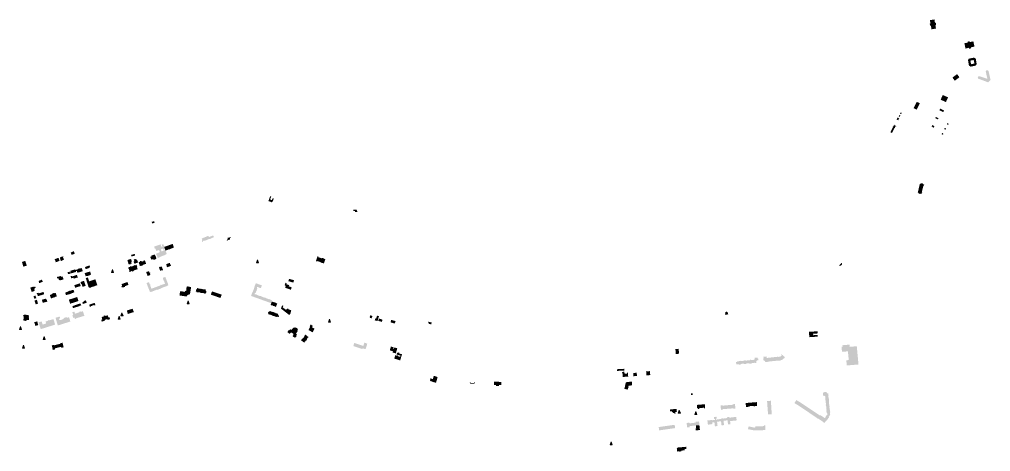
# Model space of a CAD drawing. Header units: millimetres. Extents: x 23337 to 31100, y 38726 to 43700.
# Drawn here: x 27256 to 31100, y 41714 to 43426 of the extents above; entities that cross this region are included whole.
import ezdxf

# ---------------------------------------------------------------- set-up
doc = ezdxf.new("R2010")
doc.units = ezdxf.units.MM
doc.layers.add('0.1 ОКН', color=1, linetype='Continuous', lineweight=9, transparency=0.4)

msp = doc.modelspace()

# ---------------------------------------------------------------- hatches: boundary and pattern name
at = {"layer": '0.1 ОКН', "transparency": 33554585}
h = msp.add_hatch(color=1, dxfattribs=at)
h.dxf.hatch_style = 1
h.paths.add_polyline_path([(30859.9, 43422.7), (30862.1, 43409.2), (30859.1, 43408.7), (30860.4, 43400.2), (30863.7, 43400.7), (30866, 43386.5), (30883.8, 43389.4), (30881.7, 43402.7), (30884.5, 43403.2), (30883, 43412.5), (30879.9, 43412), (30877.8, 43425.6)])
h = msp.add_hatch(color=1, dxfattribs=at)
h.dxf.hatch_style = 1
h.paths.add_polyline_path([(30996.2, 43330.9), (31000.7, 43310.3), (31014.1, 43313.2), (31014.9, 43309.5), (31023.2, 43311.3), (31022.3, 43315.1), (31036.2, 43318.1), (31031.8, 43338.7), (31017.9, 43335.7), (31017.1, 43339.4), (31008.8, 43337.6), (31009.6, 43333.9)])
h = msp.add_hatch(color=1, dxfattribs=at)
h.dxf.hatch_style = 1
h.paths.add_polyline_path([(31034.9, 43274.3), (31014.1, 43270.3), (31010.5, 43264.8), (31014.2, 43243.5), (31020.3, 43238.6), (31041.1, 43242.6), (31022.6, 43248.2), (31019.9, 43262.4), (31033.1, 43264.9), (31035.8, 43250.7), (31022.6, 43248.2), (31041.1, 43242.6), (31045, 43248.8), (31041.4, 43270.1)])
h = msp.add_hatch(color=1, dxfattribs=at)
h.dxf.hatch_style = 1
h.paths.add_polyline_path([(30948.9, 43195.2), (30958.3, 43182.8), (30976.7, 43196.6), (30967.3, 43209.1)])
h = msp.add_hatch(color=1, dxfattribs=at)
h.dxf.hatch_style = 1
h.paths.add_polyline_path([(31052.4, 43200.5), (31049.1, 43195.9), (31050.7, 43191.6), (31052, 43190.7), (31090.6, 43176.3), (31099.9, 43185.9), (31092.2, 43219.7), (31091, 43222.4), (31086.9, 43224.6), (31081.7, 43222.5), (31080.7, 43218.1), (31081.5, 43216), (31087.4, 43190.1), (31058.2, 43200.1), (31057.1, 43200.9)])
h = msp.add_hatch(color=1, dxfattribs=at)
h.dxf.hatch_style = 1
h.paths.add_polyline_path([(30795.1, 43074.1), (30807.3, 43068), (30819.9, 43093.4), (30807.7, 43099.4)])
h = msp.add_hatch(color=1, dxfattribs=at)
h.dxf.hatch_style = 1
h.paths.add_polyline_path([(30902.3, 43107.7), (30923.2, 43098.3), (30931.6, 43116.9), (30910.6, 43126.3)])
h = msp.add_hatch(color=1, dxfattribs=at)
h.dxf.hatch_style = 1
h.paths.add_polyline_path([(30741.7, 43052.6), (30745.7, 43050.3), (30748.5, 43055.6), (30744.6, 43057.8)])
h = msp.add_hatch(color=1, dxfattribs=at)
h.dxf.hatch_style = 1
h.paths.add_polyline_path([(30897.5, 43066), (30912.8, 43058.6), (30915.9, 43065), (30900.6, 43072.4)])
h = msp.add_hatch(color=1, dxfattribs=at)
h.dxf.hatch_style = 1
h.paths.add_polyline_path([(30727.6, 43029.7), (30734.2, 43026.1), (30738.4, 43033.6), (30732, 43037.2)])
h = msp.add_hatch(color=1, dxfattribs=at)
h.dxf.hatch_style = 1
h.paths.add_polyline_path([(30736, 43042), (30740.2, 43039.5), (30743.3, 43044.7), (30739, 43047.3)])
h = msp.add_hatch(color=1, dxfattribs=at)
h.dxf.hatch_style = 1
h.paths.add_polyline_path([(30881.1, 43034.6), (30891.6, 43029.8), (30893.8, 43034.3), (30883.5, 43039.4)])
h = msp.add_hatch(color=1, dxfattribs=at)
h.dxf.hatch_style = 1
h.paths.add_polyline_path([(30926.4, 43011.2), (30931.9, 43008.1), (30934.1, 43012.1), (30928.6, 43015.2)])
h = msp.add_hatch(color=1, dxfattribs=at)
h.dxf.hatch_style = 1
h.paths.add_polyline_path([(30703.3, 42979.3), (30709.6, 42975.8), (30710.2, 42976.9), (30720.1, 42995.9), (30722.1, 42994.9), (30722.6, 42995.9), (30720.7, 42997), (30723.8, 43003), (30725.9, 43001.9), (30726.5, 43003), (30724.4, 43004.1), (30725.5, 43006.1), (30724.4, 43006.6), (30723.3, 43004.7), (30719.2, 43006.8), (30720.2, 43008.8), (30719.2, 43009.4), (30718.1, 43007.4), (30716.1, 43008.5), (30715.5, 43007.4), (30717.5, 43006.3), (30714.3, 43000.3), (30712.3, 43001.3), (30711.8, 43000.3), (30713.8, 42999.2)])
h = msp.add_hatch(color=1, dxfattribs=at)
h.dxf.hatch_style = 1
h.paths.add_polyline_path([(30866.5, 43001.6), (30875, 42996.8), (30877.8, 43002.7), (30869.4, 43007.6)])
h = msp.add_hatch(color=1, dxfattribs=at)
h.dxf.hatch_style = 1
h.paths.add_polyline_path([(30905.9, 42971.8), (30911.1, 42968.8), (30913.5, 42972.9), (30908.4, 42976)])
h = msp.add_hatch(color=1, dxfattribs=at)
h.dxf.hatch_style = 1
h.paths.add_polyline_path([(30916.2, 42991.6), (30921.1, 42988.7), (30923.8, 42993.3), (30918.9, 42996.1)])
h = msp.add_hatch(color=1, dxfattribs=at)
h.dxf.hatch_style = 1
h.paths.add_polyline_path([(30811.6, 42739.5), (30815.9, 42738.4), (30815.3, 42736), (30822.6, 42734.2), (30823.2, 42736.9), (30828.5, 42735.6), (30829.6, 42740), (30827.3, 42740.5), (30834.3, 42767.7), (30836.6, 42767.2), (30837.6, 42771.6), (30832.1, 42773), (30832.6, 42775.5), (30825.4, 42777.2), (30824.8, 42774.8), (30820.4, 42775.9)])
h = msp.add_hatch(color=1, dxfattribs=at)
h.dxf.hatch_style = 1
h.paths.add_polyline_path([(28241.6, 42706.4), (28255.5, 42701.3), (28256.8, 42704.5), (28258.5, 42703.8), (28262.9, 42716.2), (28258.9, 42717.6), (28258.1, 42715.5), (28257.4, 42715.8), (28255.1, 42710.1), (28248.4, 42712.6), (28252.8, 42724.7), (28248.7, 42726.1)])
h = msp.add_hatch(color=1, dxfattribs=at)
h.dxf.hatch_style = 1
h.paths.add_polyline_path([(28577.4, 42667.4), (28585, 42666.6), (28584.7, 42663.6), (28593.3, 42662.6), (28593.6, 42666.3), (28591.4, 42666.6), (28591.8, 42671.5), (28580.6, 42672.7), (28578.1, 42672.9)])
h = msp.add_hatch(color=1, dxfattribs=at)
h.dxf.hatch_style = 1
h.paths.add_polyline_path([(27789.1, 42626.6), (27791, 42619.9), (27781.2, 42617.6), (27779.5, 42624.3)])
h = msp.add_hatch(color=1, dxfattribs=at)
h.dxf.hatch_style = 1
h.paths.add_polyline_path([(28006, 42563.7), (28003.9, 42568.8), (27977.6, 42558), (27980.5, 42551), (27978.2, 42550), (27980.5, 42544.1), (27983.3, 42545.2), (27982, 42548.2), (27987.3, 42550.4), (27988.1, 42548.5), (28008.1, 42556.7), (28008.5, 42555.6), (28024.6, 42562.8), (28025.7, 42565.6), (28024.5, 42568.5), (28021.6, 42570)])
h = msp.add_hatch(color=1, dxfattribs=at)
h.dxf.hatch_style = 1
edge = h.paths.add_edge_path()
edge.add_line((28082.9, 42561.4), (28082.1, 42562.3))
edge.add_line((28082.1, 42562.3), (28079.8, 42560.2))
edge.add_line((28079.8, 42560.2), (28080.6, 42559.4))
edge.add_arc((28084.6, 42557.2), 4.55, 151.741, 201.3138)
edge.add_line((28080.3, 42555.6), (28076.1, 42551.8))
edge.add_line((28076.1, 42551.8), (28078.5, 42549.2))
edge.add_line((28078.5, 42549.2), (28082.8, 42553))
edge.add_arc((28084.6, 42557.2), 4.55, 246.811, 294.548)
edge.add_line((28086.5, 42553.1), (28087.2, 42552.3))
edge.add_line((28087.2, 42552.3), (28089.4, 42554.4))
edge.add_line((28089.4, 42554.4), (28088.7, 42555.2))
edge.add_arc((28084.6, 42557.2), 4.55, 334.0388, 379.5765)
edge.add_line((28088.9, 42558.7), (28093, 42562.4))
edge.add_line((28093, 42562.4), (28090.8, 42564.9))
edge.add_line((28090.8, 42564.9), (28086.7, 42561.3))
edge.add_arc((28084.6, 42557.2), 4.55, 62.6625, 112.2643)
h = msp.add_hatch(color=1, dxfattribs=at)
h.dxf.hatch_style = 1
h.paths.add_polyline_path([(27796.7, 42497.5), (27804.2, 42480.6), (27811.1, 42483.6), (27810.9, 42484.1), (27827, 42491.2), (27827.3, 42490.6), (27834.3, 42493.7), (27834, 42494.3), (27839.3, 42496.7), (27833.3, 42513.1), (27818.7, 42506.9), (27815.7, 42515.1), (27822, 42517.5), (27824.5, 42518.4), (27826.2, 42513.6), (27832.4, 42515.8), (27828.4, 42527.5), (27825.5, 42535.7), (27819.4, 42533.7), (27822.1, 42525.2), (27819.5, 42524.3), (27818.3, 42527.7), (27817.1, 42527.2), (27814.4, 42534.8), (27789.1, 42525.8), (27792.2, 42517.1), (27794.6, 42517.9), (27797.8, 42508.9), (27808.8, 42512.6), (27812, 42504.1)])
h = msp.add_hatch(color=1, dxfattribs=at)
h.dxf.hatch_style = 1
h.paths.add_polyline_path([(27829.3, 42524.9), (27862.7, 42536.6), (27867.6, 42522.3), (27857.5, 42518.7), (27857.7, 42518.1), (27849.6, 42515.2), (27849.4, 42515.8), (27834.2, 42510.4)])
h = msp.add_hatch(color=1, dxfattribs=at)
h.dxf.hatch_style = 1
h.paths.add_polyline_path([(27400.2, 42464), (27415.2, 42469.7), (27410.6, 42481.8), (27395.7, 42476.2)])
h = msp.add_hatch(color=1, dxfattribs=at)
h.dxf.hatch_style = 1
h.paths.add_polyline_path([(27420.5, 42468.5), (27432.6, 42474.8), (27427.7, 42485.6), (27430.2, 42486.9), (27429.3, 42488.7), (27416.1, 42482.4), (27418.9, 42472.2)])
h = msp.add_hatch(color=1, dxfattribs=at)
h.dxf.hatch_style = 1
h.paths.add_polyline_path([(27463, 42493), (27475.3, 42498.3), (27471.2, 42507.7), (27459, 42502.4)])
h = msp.add_hatch(color=1, dxfattribs=at)
h.dxf.hatch_style = 1
h.paths.add_polyline_path([(27698, 42477.3), (27683.3, 42473.1), (27688.5, 42455.3), (27692.5, 42456.5), (27693.8, 42455), (27696.3, 42455.7), (27696.6, 42457.8), (27700.5, 42459), (27698.3, 42466.6), (27701.4, 42467.5), (27700.4, 42471.4), (27699.7, 42471.2)])
h = msp.add_hatch(color=1, dxfattribs=at)
h.dxf.hatch_style = 1
h.paths.add_polyline_path([(27699.9, 42486.8), (27698.1, 42493.1), (27712.3, 42497.2), (27714.1, 42490.9)])
h = msp.add_hatch(color=1, dxfattribs=at)
h.dxf.hatch_style = 1
h.paths.add_polyline_path([(27708.5, 42474.9), (27710.9, 42468.2), (27707.9, 42467.1), (27711.2, 42458), (27725.7, 42463.2), (27721.3, 42475.6), (27717.3, 42474), (27716, 42477.6)])
h = msp.add_hatch(color=1, dxfattribs=at)
h.dxf.hatch_style = 1
h.paths.add_polyline_path([(27778.5, 42474), (27773.8, 42485.4), (27779.2, 42487.6), (27778.5, 42490.6), (27791.8, 42495), (27798.8, 42479.3), (27796, 42478.1), (27796.5, 42476.9), (27789.5, 42473.7), (27788.7, 42475.4), (27786.2, 42474.3), (27783, 42475.7)])
h = msp.add_hatch(color=1, dxfattribs=at)
h.dxf.hatch_style = 1
h.paths.add_polyline_path([(28453.9, 42481.6), (28453.3, 42479.6), (28449.3, 42480.9), (28449.4, 42481.4), (28448.9, 42481.6), (28448.7, 42481.1), (28444.5, 42482.4), (28444.7, 42482.9), (28444.2, 42483.1), (28444, 42482.5), (28439.7, 42483.9), (28440.3, 42486), (28435.7, 42487.3), (28429.8, 42468.6), (28434.5, 42467.1), (28435, 42468.8), (28448.4, 42464.6), (28448, 42463.1), (28455.9, 42460.5), (28456.2, 42461.1), (28461.3, 42459.2), (28466.8, 42476.5), (28461.5, 42478.1), (28461.8, 42479.1)])
h = msp.add_hatch(color=1, dxfattribs=at)
h.dxf.hatch_style = 1
h.paths.add_polyline_path([(27272, 42446.5), (27285.6, 42450.9), (27279, 42469.5), (27265.9, 42465.1)])
h = msp.add_hatch(color=1, dxfattribs=at)
h.dxf.hatch_style = 1
h.paths.add_polyline_path([(27457.3, 42430), (27459, 42424.8), (27455.3, 42423.7), (27454.3, 42426.9), (27446.4, 42424.5), (27448.5, 42417.8), (27450.8, 42416.9), (27457, 42418.8), (27456.9, 42419.2), (27460.5, 42420.4), (27460.6, 42420.1), (27480.5, 42425.7), (27477, 42436.1)])
h = msp.add_hatch(color=1, dxfattribs=at)
h.dxf.hatch_style = 1
h.paths.add_polyline_path([(27483.3, 42429.8), (27485.9, 42422.3), (27506.8, 42428.7), (27502.9, 42441.3), (27494.6, 42438.8), (27494, 42440.6), (27489.9, 42439.4), (27490.5, 42437.5), (27477.8, 42433.5), (27479.6, 42428.7)])
h = msp.add_hatch(color=1, dxfattribs=at)
h.dxf.hatch_style = 1
h.paths.add_polyline_path([(27518.4, 42436.8), (27515.6, 42444.6), (27518.6, 42445.8), (27518.5, 42446.2), (27529.7, 42450), (27533.5, 42451.4), (27536, 42444.6), (27533.3, 42443.6), (27533.8, 42442.1)])
h = msp.add_hatch(color=1, dxfattribs=at)
h.dxf.hatch_style = 1
h.paths.add_polyline_path([(27624.7, 42436), (27620.7, 42424), (27628.7, 42424)])
h = msp.add_hatch(color=1, dxfattribs=at)
h.dxf.hatch_style = 1
h.paths.add_polyline_path([(27722.6, 42445.3), (27722.7, 42444.9), (27721.4, 42444.4), (27724.1, 42436.7), (27718.4, 42434.6), (27718.3, 42435), (27708.8, 42431.6), (27709.4, 42429.9), (27702.3, 42427.3), (27701.8, 42427.4), (27701.2, 42429.3), (27696.1, 42427.5), (27695.4, 42425.8), (27693.7, 42425.2), (27691.8, 42425.8), (27691.2, 42427.7), (27691.9, 42429.2), (27688.8, 42438), (27687.4, 42438.3), (27686.5, 42441.1), (27687.3, 42442.3), (27686.9, 42443.5), (27693.2, 42445.9), (27692.8, 42447), (27698.2, 42448.9), (27699.1, 42446.6), (27709.1, 42450.1), (27708.6, 42451.6), (27711.9, 42452.7), (27712.4, 42451.4), (27719.5, 42453.9)])
h = msp.add_hatch(color=1, dxfattribs=at)
h.dxf.hatch_style = 1
h.paths.add_polyline_path([(27750, 42470.9), (27745.7, 42469.2), (27746, 42468.1), (27741.3, 42466.4), (27740.5, 42468.7), (27737.5, 42467.7), (27736.8, 42469.6), (27732.8, 42468.3), (27733.5, 42466.2), (27728, 42464), (27727.8, 42463.4), (27730.4, 42456.5), (27730.8, 42456.6), (27732.4, 42452.5), (27732.2, 42451.6), (27732.1, 42450.8), (27732.2, 42450.4), (27732.3, 42450.1), (27732.8, 42449.6), (27733.4, 42449.3), (27734, 42449.1), (27734.5, 42449), (27735.3, 42449.2), (27735.9, 42449.6), (27736.3, 42450.1), (27736.4, 42450.4), (27738.8, 42451.2), (27739.3, 42449.8), (27745.7, 42452.1), (27745.1, 42453.6), (27750, 42455.4), (27757.6, 42458.2), (27755.4, 42463.5), (27756, 42463.8), (27754.6, 42467.1), (27754.2, 42466.9), (27752.2, 42471.7)])
h = msp.add_hatch(color=1, dxfattribs=at)
h.dxf.hatch_style = 1
h.paths.add_polyline_path([(27808.1, 42443.7), (27813.4, 42430), (27819.6, 42432.4), (27820.1, 42431.1), (27824.9, 42433), (27818.8, 42447.9), (27812.5, 42445.4), (27811.7, 42446.3), (27809.7, 42445.5), (27809.7, 42444.3)])
h = msp.add_hatch(color=1, dxfattribs=at)
h.dxf.hatch_style = 1
h.paths.add_polyline_path([(27844.6, 42445.6), (27841.2, 42444.2), (27840.8, 42445.1), (27840.5, 42445.2), (27840.3, 42445.4), (27840, 42445.6), (27839.8, 42445.8), (27839.5, 42446.1), (27839.4, 42446.4), (27839.2, 42446.7), (27839.1, 42447), (27839.1, 42447.3), (27839.1, 42447.6), (27839.1, 42448), (27839.2, 42448.3), (27839.3, 42448.6), (27836.6, 42456.1), (27840.2, 42457.5), (27841.9, 42458.1), (27841.7, 42458.7), (27845.3, 42460.2), (27845.6, 42459.5), (27851.2, 42461.6), (27854.4, 42453.4), (27854.6, 42453.3), (27854.7, 42453.3), (27854.9, 42453.2), (27855, 42453), (27855.2, 42452.9), (27855.3, 42452.8), (27855.4, 42452.6), (27855.4, 42452.4), (27855.5, 42452.2), (27855.5, 42452), (27855.5, 42451.9), (27855.5, 42451.7), (27855.4, 42451.5), (27855.3, 42451.3), (27855.3, 42451.2), (27855.1, 42451), (27855.5, 42449.8)])
h = msp.add_hatch(color=1, dxfattribs=at)
h.dxf.hatch_style = 1
h.paths.add_polyline_path([(28198.2, 42473.5), (28194.2, 42461.5), (28202.2, 42461.5)])
h = msp.add_hatch(color=1, dxfattribs=at)
h.dxf.hatch_style = 1
h.paths.add_polyline_path([(30507.2, 42450.6), (30512.1, 42455.8), (30511.1, 42462.4), (30500.4, 42451.1)])
h = msp.add_hatch(color=1, dxfattribs=at)
h.dxf.hatch_style = 1
h.paths.add_polyline_path([(27413.1, 42392.8), (27417.7, 42394.4), (27418.5, 42392.2), (27431, 42396.7), (27426.5, 42408.1), (27421.5, 42406.2), (27420.2, 42409.6), (27415.8, 42408), (27415.5, 42408.7), (27408.3, 42406), (27407.9, 42407.1), (27404.6, 42405.9), (27404.9, 42405.2), (27403.8, 42404.9), (27405.7, 42399.5), (27410.2, 42401.1)])
h = msp.add_hatch(color=1, dxfattribs=at)
h.dxf.hatch_style = 1
h.paths.add_polyline_path([(27458.6, 42408.8), (27461.2, 42400.1), (27470.4, 42402.8), (27471.4, 42399.1), (27487.6, 42404.2), (27486.6, 42407.2), (27485.9, 42407), (27484, 42414), (27464.4, 42408), (27463.7, 42410.3)])
h = msp.add_hatch(color=1, dxfattribs=at)
h.dxf.hatch_style = 1
h.paths.add_polyline_path([(27535.1, 42413.6), (27539.8, 42415.2), (27535.8, 42427.6), (27534.5, 42427.2), (27514.4, 42421), (27518.4, 42408.5), (27523, 42409.9), (27523.3, 42408.9), (27535.4, 42412.7)])
h = msp.add_hatch(color=1, dxfattribs=at)
h.dxf.hatch_style = 1
h.paths.add_polyline_path([(27532, 42388.6), (27556.6, 42396.7), (27564.4, 42373.3), (27554.8, 42370.1), (27554.9, 42369.7), (27548.9, 42367.7), (27548.8, 42368.1), (27540.1, 42365.2), (27540.3, 42364.5), (27536.2, 42363.1), (27535.9, 42363.8), (27532.3, 42362.6), (27531.7, 42364.4), (27530.3, 42364), (27518.7, 42401.4), (27526.9, 42404)])
h = msp.add_hatch(color=1, dxfattribs=at)
h.dxf.hatch_style = 1
edge = h.paths.add_edge_path()
edge.add_line((27772.3, 42419.6), (27774.5, 42413.7))
edge.add_line((27774.5, 42413.7), (27763.5, 42409.6))
edge.add_line((27763.5, 42409.6), (27757.9, 42424.9))
edge.add_line((27757.9, 42424.9), (27759.8, 42425.6))
edge.add_arc((27761.7, 42425.4), 1.89, 45.6167, 174.7509, ccw=False)
edge.add_line((27763.1, 42426.8), (27768.9, 42428.9))
edge.add_line((27768.9, 42428.9), (27771.1, 42422.9))
edge.add_line((27771.1, 42422.9), (27773.1, 42423.7))
edge.add_line((27773.1, 42423.7), (27774.3, 42420.3))
edge.add_line((27774.3, 42420.3), (27772.3, 42419.6))
h = msp.add_hatch(color=1, dxfattribs=at)
h.dxf.hatch_style = 1
h.paths.add_polyline_path([(27813.7, 42372.2), (27813.2, 42373.9), (27817.1, 42375.2), (27817.6, 42373.8), (27832.5, 42379.2), (27827.2, 42392.9), (27825.5, 42392.3), (27824.3, 42395.5), (27825.8, 42396), (27823.3, 42402.2), (27833.4, 42406.2), (27842.5, 42382.9), (27844.7, 42377.4), (27844, 42377.2), (27845.6, 42373), (27841.3, 42371.5), (27841.7, 42370.5), (27818, 42362), (27818.4, 42360.8), (27800.6, 42354.5), (27800.2, 42355.5), (27776.7, 42346.4), (27776.3, 42347.4), (27773, 42346.1), (27758.9, 42381.8), (27768.8, 42385.2), (27772.1, 42376.4), (27773.3, 42376.8), (27774.6, 42373.5), (27773.3, 42373), (27778.7, 42359.3)])
h = msp.add_hatch(color=1, dxfattribs=at)
h.dxf.hatch_style = 1
h.paths.add_polyline_path([(28323.4, 42398.5), (28343.1, 42392.8), (28340.2, 42383.4), (28320.5, 42389.3)])
h = msp.add_hatch(color=1, dxfattribs=at)
h.dxf.hatch_style = 1
h.paths.add_polyline_path([(27299.1, 42363.8), (27304.7, 42346.7), (27316.7, 42350.6), (27314.8, 42356.7), (27317, 42357.4), (27315.7, 42361.4), (27320.2, 42362.8), (27318.5, 42367.8), (27313.3, 42366.2), (27312.6, 42368.1)])
h = msp.add_hatch(color=1, dxfattribs=at)
h.dxf.hatch_style = 1
h.paths.add_polyline_path([(27332.3, 42386.9), (27334.4, 42381.4), (27345.1, 42385.5), (27348.5, 42386.7), (27345.2, 42395.3), (27334.5, 42391.2), (27334.7, 42390.8), (27332.3, 42389.9), (27333.3, 42387.3)])
h = msp.add_hatch(color=1, dxfattribs=at)
h.dxf.hatch_style = 1
h.paths.add_polyline_path([(27473.4, 42373.6), (27476.8, 42363.1), (27498.8, 42370), (27495.5, 42380.5)])
h = msp.add_hatch(color=1, dxfattribs=at)
h.dxf.hatch_style = 1
h.paths.add_polyline_path([(27497.7, 42385.7), (27511.8, 42390.3), (27518.3, 42370.5), (27506.1, 42366.6), (27502.1, 42378.7), (27500.2, 42378.1)])
h = msp.add_hatch(color=1, dxfattribs=at)
h.dxf.hatch_style = 1
edge = h.paths.add_edge_path()
edge.add_line((27660.2, 42377.6), (27662.9, 42370))
edge.add_arc((27662.9, 42367), 3, 90.3908, 324.3183)
edge.add_line((27665.3, 42365.3), (27665.8, 42363.9))
edge.add_line((27665.8, 42363.9), (27670.2, 42365.4))
edge.add_line((27670.2, 42365.4), (27674, 42366.8))
edge.add_line((27674, 42366.8), (27673.2, 42369.2))
edge.add_line((27673.2, 42369.2), (27687.7, 42374.3))
edge.add_line((27687.7, 42374.3), (27683.6, 42385.9))
edge.add_line((27683.6, 42385.9), (27660.2, 42377.6))
h = msp.add_hatch(color=1, dxfattribs=at)
h.dxf.hatch_style = 1
h.paths.add_polyline_path([(27916, 42350.5), (27917.3, 42358.9), (27916.5, 42359), (27917.3, 42364.1), (27918.2, 42363.9), (27918.9, 42368.5), (27924.6, 42367.6), (27924.7, 42368.2), (27929.7, 42367.4), (27929.6, 42366.8), (27935.7, 42365.8), (27931.1, 42336.9), (27925.7, 42337.7), (27925.3, 42335.6), (27921.5, 42333.3), (27919.2, 42333.6), (27918.4, 42328.2), (27889.5, 42332.8), (27892.2, 42349.4), (27896.8, 42348.7), (27896.9, 42349.3), (27901.8, 42348.5), (27901.7, 42347.8), (27910, 42346.5), (27910.5, 42349.1), (27913, 42351)])
h = msp.add_hatch(color=1, dxfattribs=at)
h.dxf.hatch_style = 1
h.paths.add_polyline_path([(27959.4, 42361.8), (27964.2, 42361), (27964.1, 42360.5), (27974.7, 42358.7), (27974.8, 42359.1), (27979, 42358.4), (27978.9, 42357.9), (27989.6, 42356.1), (27989.7, 42356.6), (27994.5, 42355.7), (27993.5, 42350.3), (27996.3, 42349.8), (27994.8, 42340.8), (27992.1, 42341.3), (27991.8, 42339.8), (27986.8, 42340.6), (27986.9, 42341.4), (27978.3, 42342.9), (27978.1, 42342.1), (27970.1, 42343.5), (27970.3, 42344.3), (27961.7, 42345.7), (27961.5, 42344.9), (27956.8, 42345.7), (27957.1, 42347.4), (27954.2, 42347.9), (27955.7, 42356.9), (27958.5, 42356.4)])
h = msp.add_hatch(color=1, dxfattribs=at)
h.dxf.hatch_style = 1
h.paths.add_polyline_path([(28206.5, 42375.8), (28215.9, 42372.5), (28211.8, 42361.5), (28206.9, 42363.3), (28206.6, 42362.2), (28202.7, 42363.7), (28203, 42364.7), (28202.8, 42364.8), (28197.3, 42366.8), (28195.5, 42362), (28197.6, 42361.3), (28194.9, 42353.5), (28195.7, 42353.2), (28194.5, 42349.7), (28193.5, 42350), (28190.8, 42342.3), (28188.5, 42343.1), (28186.6, 42338.1), (28191.7, 42336.2), (28192.2, 42337.6), (28196.1, 42336.2), (28195.6, 42334.8), (28209.4, 42329.9), (28209.9, 42331.2), (28213.7, 42329.9), (28213.2, 42328.5), (28217.3, 42327), (28227, 42323.6), (28227.4, 42324.8), (28231.3, 42323.5), (28230.8, 42322.3), (28244.8, 42317.3), (28245.2, 42318.6), (28248.9, 42317.3), (28248.5, 42316), (28255.8, 42313.4), (28252.1, 42302.2), (28213.4, 42316.1), (28172.9, 42330.7), (28178.9, 42347.3), (28179.8, 42347.1), (28185.9, 42363.9), (28185.3, 42364.1), (28191.6, 42381.1)])
h = msp.add_hatch(color=1, dxfattribs=at)
h.dxf.hatch_style = 1
h.paths.add_polyline_path([(28322.1, 42368.8), (28333.9, 42364.5), (28330.5, 42355.1), (28307.6, 42363.5), (28310.3, 42370.8), (28305.5, 42372.5), (28309.1, 42382.7), (28314.1, 42381.1), (28312.7, 42377.3), (28323.8, 42373.4)])
h = msp.add_hatch(color=1, dxfattribs=at)
h.dxf.hatch_style = 1
h.paths.add_polyline_path([(27315.9, 42312.8), (27320.4, 42297.3), (27329.8, 42300.1), (27325.4, 42315.5)])
h.paths.add_polyline_path([(27315.1, 42319.1), (27311.7, 42329.7), (27319.8, 42332.3), (27323.1, 42321.6)])
h = msp.add_hatch(color=1, dxfattribs=at)
h.dxf.hatch_style = 1
h.paths.add_polyline_path([(27335.9, 42341.9), (27332.2, 42340.8), (27331.5, 42343.4), (27324, 42341.1), (27324.9, 42337.8), (27326.3, 42338.3), (27329.3, 42329.8), (27338.7, 42332.6)])
h = msp.add_hatch(color=1, dxfattribs=at)
h.dxf.hatch_style = 1
h.paths.add_polyline_path([(27335.9, 42341.9), (27338.7, 42332.6), (27354, 42337.2), (27351.4, 42346.5)])
h = msp.add_hatch(color=1, dxfattribs=at)
h.dxf.hatch_style = 1
h.paths.add_polyline_path([(27404.4, 42329.3), (27396.2, 42326.2), (27396.4, 42325.7), (27392.9, 42324.4), (27392.7, 42324.9), (27381.1, 42320.5), (27376.4, 42334.3), (27383.6, 42336.8), (27383, 42338.4), (27387.3, 42339.8), (27386.9, 42340.8), (27391.6, 42342.4), (27392, 42341.3), (27395.3, 42342.4), (27395.8, 42341.1), (27399, 42342.4), (27399.7, 42340.4), (27400.3, 42340.6)])
h = msp.add_hatch(color=1, dxfattribs=at)
h.dxf.hatch_style = 1
h.paths.add_polyline_path([(27440.4, 42334.2), (27437.3, 42343), (27437.7, 42343.7), (27441.5, 42345), (27441.3, 42345.4), (27449.4, 42348.2), (27449.2, 42348.8), (27449.6, 42349.7), (27456.8, 42352.2), (27457.6, 42351.8), (27457.8, 42351.2), (27465.9, 42354), (27466.1, 42353.7), (27469.8, 42355), (27470.6, 42354.6), (27473.6, 42345.7), (27473.3, 42345), (27469.2, 42343.6), (27469.4, 42343.2), (27462, 42340.7), (27462.2, 42340.1), (27452.8, 42336.8), (27452.6, 42337.4), (27445.2, 42334.8), (27445.1, 42335.2), (27441.1, 42333.8)])
h = msp.add_hatch(color=1, dxfattribs=at)
h.dxf.hatch_style = 1
h.paths.add_polyline_path([(27451.7, 42315.9), (27456.8, 42299.7), (27461, 42301), (27460.9, 42301.3), (27467.9, 42303.5), (27468, 42303.4), (27480.6, 42307.3), (27480.5, 42307.5), (27489.9, 42310.5), (27484.7, 42326.3)])
h = msp.add_hatch(color=1, dxfattribs=at)
h.dxf.hatch_style = 1
h.paths.add_polyline_path([(28013.6, 42336), (28051.7, 42322.6), (28056.7, 42335.7), (28018.6, 42348.7)])
h = msp.add_hatch(color=1, dxfattribs=at)
h.dxf.hatch_style = 1
h.paths.add_polyline_path([(27366.5, 42308.1), (27364.4, 42317.1), (27361.3, 42316.3), (27360.3, 42320), (27345.1, 42315.7), (27348.3, 42303.3), (27362.2, 42307)])
h = msp.add_hatch(color=1, dxfattribs=at)
h.dxf.hatch_style = 1
h.paths.add_polyline_path([(27465.8, 42290.4), (27468.2, 42282.5), (27492.7, 42289.9), (27492.4, 42290.9), (27500.8, 42293.5), (27499.8, 42296.7), (27499.4, 42296.6), (27498, 42300.7), (27494.5, 42299.7), (27494.3, 42300.2)])
h = msp.add_hatch(color=1, dxfattribs=at)
h.dxf.hatch_style = 1
h.paths.add_polyline_path([(27504.9, 42304.9), (27510.9, 42307), (27509.8, 42310.1), (27519.5, 42313.3), (27522.3, 42303.6), (27506.8, 42298.9)])
h = msp.add_hatch(color=1, dxfattribs=at)
h.dxf.hatch_style = 1
h.paths.add_polyline_path([(27532.1, 42295.9), (27554.1, 42303.3), (27557.1, 42294.5), (27551.9, 42292.9), (27551.4, 42294.5), (27539.3, 42290.3), (27539.7, 42289.1), (27535, 42287.5)])
h = msp.add_hatch(color=1, dxfattribs=at)
h.dxf.hatch_style = 1
h.paths.add_polyline_path([(27924.1, 42310.8), (27920.1, 42298.8), (27928.1, 42298.8)])
h = msp.add_hatch(color=1, dxfattribs=at)
h.dxf.hatch_style = 1
h.paths.add_polyline_path([(28250, 42294.9), (28255.4, 42293.1), (28255.7, 42293.6), (28259.1, 42292.4), (28258.9, 42291.9), (28263.5, 42290.1), (28263.7, 42290.7), (28266.6, 42289.7), (28266.4, 42289.1), (28271.5, 42287.3), (28276.6, 42300.9), (28268.9, 42303.7), (28269.3, 42304.7), (28264.8, 42306.2), (28264.3, 42305.3), (28255.1, 42308.6)])
h = msp.add_hatch(color=1, dxfattribs=at)
h.dxf.hatch_style = 1
h.paths.add_polyline_path([(28291.2, 42280.6), (28323.1, 42255.9), (28327, 42256.8), (28329.4, 42262.9), (28328.9, 42263.1), (28331, 42268.5), (28330.5, 42268.8), (28332.4, 42273.6), (28324.7, 42276.7), (28324.2, 42275.7), (28320.8, 42278.5), (28321.4, 42279.4), (28317.9, 42281.5), (28314.5, 42277.1), (28312.4, 42278.6), (28310.4, 42276.2), (28298.3, 42285.5), (28300.8, 42291.5), (28295.6, 42293.4)])
h = msp.add_hatch(color=1, dxfattribs=at)
h.dxf.hatch_style = 1
edge = h.paths.add_edge_path()
edge.add_arc((27276, 42237.7), 3.95, 139.429, 169.0829)
edge.add_arc((27270.6, 42231.2), 7.36, 77.667, 82.6902)
edge.add_arc((27276.3, 42237), 5.03, 162.5062, 288.4496)
edge.add_line((27277.9, 42232.3), (27278.5, 42230.9))
edge.add_line((27278.5, 42230.9), (27279.8, 42231.4))
edge.add_line((27279.8, 42231.4), (27280.9, 42232.6))
edge.add_line((27280.9, 42232.6), (27284.6, 42232.8))
edge.add_line((27284.6, 42232.8), (27284.5, 42234.8))
edge.add_line((27284.5, 42234.8), (27289.7, 42235.2))
edge.add_line((27289.7, 42235.2), (27289.8, 42234.7))
edge.add_line((27289.8, 42234.7), (27291, 42234.8))
edge.add_line((27291, 42234.8), (27291, 42235))
edge.add_line((27291, 42235), (27294.1, 42235.2))
edge.add_line((27294.1, 42235.2), (27293.5, 42244.8))
edge.add_line((27293.5, 42244.8), (27292.4, 42245.6))
edge.add_line((27292.4, 42245.6), (27293.6, 42246.7))
edge.add_line((27293.6, 42246.7), (27293.4, 42249.5))
edge.add_line((27293.4, 42249.5), (27292.1, 42250.8))
edge.add_line((27292.1, 42250.8), (27293.1, 42251.7))
edge.add_line((27293.1, 42251.7), (27293, 42253.8))
edge.add_line((27293, 42253.8), (27291.6, 42255.1))
edge.add_line((27291.6, 42255.1), (27288.7, 42254.9))
edge.add_line((27288.7, 42254.9), (27288.7, 42255.1))
edge.add_line((27288.7, 42255.1), (27282.9, 42254.7))
edge.add_line((27282.9, 42254.7), (27282.8, 42256.6))
edge.add_line((27282.8, 42256.6), (27271.8, 42255.7))
edge.add_line((27271.8, 42255.7), (27271.8, 42255.4))
edge.add_line((27271.8, 42255.4), (27270, 42255.2))
edge.add_line((27270, 42255.2), (27269.8, 42255.1))
edge.add_line((27269.8, 42255.1), (27271.8, 42251.8))
edge.add_line((27271.8, 42251.8), (27272.1, 42251.8))
edge.add_line((27272.1, 42251.8), (27273, 42240.3))
h = msp.add_hatch(color=1, dxfattribs=at)
h.dxf.hatch_style = 1
h.paths.add_polyline_path([(27443.3, 42246.9), (27430.8, 42242.8), (27431.8, 42239.6), (27424.9, 42237.5), (27425.1, 42236.8), (27417.2, 42234.8), (27414.2, 42236.1), (27412.9, 42239.7), (27415.5, 42240.6), (27414.7, 42243), (27417, 42243.7), (27415.3, 42249.4), (27399.1, 42244.1), (27408, 42213.7), (27457.7, 42229.4), (27452.5, 42246.5), (27444.2, 42243.9)])
h = msp.add_hatch(color=1, dxfattribs=at)
h.dxf.hatch_style = 1
h.paths.add_polyline_path([(27507.4, 42270.3), (27512.5, 42253.2), (27513.6, 42253.5), (27514.1, 42252.1), (27481.3, 42242.5), (27481.9, 42241.1), (27481.4, 42240.7), (27476.6, 42239.2), (27476.6, 42239.3), (27476, 42239.6), (27475.8, 42239.6), (27474.1, 42244.9), (27469.2, 42243.4), (27465.8, 42254.3), (27469.1, 42255.3), (27467, 42262), (27466.6, 42261.9), (27465.3, 42265.9), (27473.5, 42268.5), (27476, 42260.3), (27493.3, 42265.8), (27492.8, 42267.5), (27499, 42269.5), (27499.5, 42267.8)])
h = msp.add_hatch(color=1, dxfattribs=at)
h.dxf.hatch_style = 1
h.paths.add_polyline_path([(27581.4, 42247), (27590.5, 42249.8), (27589.8, 42252.1), (27595, 42253.6), (27595.7, 42251.3), (27605.7, 42254.3), (27608.5, 42245.3), (27612.6, 42246.6), (27614.9, 42238.8), (27604.4, 42235.6), (27603.4, 42238.8), (27593.4, 42235.8), (27594.4, 42232.5), (27582.2, 42228.8), (27579.9, 42236.4), (27584.2, 42237.7)])
h = msp.add_hatch(color=1, dxfattribs=at)
h.dxf.hatch_style = 1
h.paths.add_polyline_path([(27650.9, 42250.2), (27646.9, 42238.2), (27654.9, 42238.2)])
h = msp.add_hatch(color=1, dxfattribs=at)
h.dxf.hatch_style = 1
h.paths.add_polyline_path([(27662.1, 42264.1), (27658.1, 42252.1), (27666.1, 42252.1)])
h = msp.add_hatch(color=1, dxfattribs=at)
h.dxf.hatch_style = 1
h.paths.add_polyline_path([(27704.3, 42280.1), (27708.9, 42266.8), (27685.2, 42259.4), (27681.3, 42272.9)])
h = msp.add_hatch(color=1, dxfattribs=at)
h.dxf.hatch_style = 1
h.paths.add_polyline_path([(28246, 42271.5), (28251, 42269.9), (28250.8, 42269.4), (28254.6, 42268.1), (28254.8, 42268.8), (28260.5, 42266.8), (28260.6, 42267.2), (28264.9, 42265.7), (28264.8, 42265.3), (28270.5, 42263.4), (28270.2, 42262.6), (28274, 42261.2), (28274.1, 42261.7), (28280.7, 42259.3), (28279, 42254.8), (28284.3, 42253), (28282, 42246.9), (28275.2, 42249), (28274.5, 42246.7), (28269.6, 42248), (28270, 42249), (28262, 42251.8), (28261.7, 42251), (28253.8, 42253.8), (28254.1, 42254.6), (28246.2, 42257.5), (28245.9, 42256.9), (28241.2, 42258.5), (28242, 42260.7), (28239.5, 42261.6), (28241.6, 42268.2), (28244.5, 42267.2)])
h = msp.add_hatch(color=1, dxfattribs=at)
h.dxf.hatch_style = 1
h.paths.add_polyline_path([(28644.4, 42246), (28642.5, 42246.7), (28645.1, 42254.1), (28653.4, 42251.1), (28650.1, 42241.9), (28643.7, 42244.2)])
h = msp.add_hatch(color=1, dxfattribs=at)
h.dxf.hatch_style = 1
h.paths.add_polyline_path([(28673.4, 42231.1), (28662.5, 42234.2), (28664.8, 42242.3), (28668.2, 42241.4), (28671.5, 42252.8), (28679.1, 42250.6), (28675.8, 42239.2)])
h = msp.add_hatch(color=1, dxfattribs=at)
h.dxf.hatch_style = 1
h.paths.add_polyline_path([(30056.3, 42269.1), (30053.1, 42268.6), (30053.3, 42267.1), (30050.1, 42266.5), (30050.5, 42264.6), (30049.5, 42264.4), (30050.1, 42261.2), (30049.1, 42261), (30050.3, 42255.4), (30061.7, 42258), (30059.8, 42266.5), (30057, 42265.9)])
h = msp.add_hatch(color=1, dxfattribs=at)
h.dxf.hatch_style = 1
h.paths.add_polyline_path([(27260.1, 42210), (27256.1, 42198), (27264.1, 42198)])
h = msp.add_hatch(color=1, dxfattribs=at)
h.dxf.hatch_style = 1
h.paths.add_polyline_path([(27326.5, 42230), (27330.6, 42215.2), (27319.1, 42212), (27315, 42226.8)])
h = msp.add_hatch(color=1, dxfattribs=at)
h.dxf.hatch_style = 1
h.paths.add_polyline_path([(27352.3, 42202.9), (27397.6, 42217.2), (27390.6, 42238.9), (27375.1, 42234), (27374.5, 42234.5), (27373.6, 42234.9), (27372.4, 42234.9), (27371.3, 42234.7), (27370.2, 42234.2), (27369.4, 42233.3), (27368.8, 42232.2), (27359.7, 42229.3), (27361.9, 42221.7), (27348, 42217.1), (27344.2, 42229.7), (27341.2, 42228.8), (27332.1, 42225.8), (27340.5, 42199.2), (27342.9, 42199.9)])
h = msp.add_hatch(color=1, dxfattribs=at)
h.dxf.hatch_style = 1
h.paths.add_polyline_path([(28349.8, 42206.5), (28358.1, 42200.3), (28356.9, 42198.7), (28359, 42196.9), (28356.4, 42193.8), (28358.3, 42192.2), (28350.7, 42181.6), (28354.9, 42177.9), (28351.5, 42173.2), (28353.5, 42171.8), (28348.7, 42165.7), (28346.8, 42167.2), (28345.3, 42165.2), (28337.1, 42171.5), (28340.7, 42176.2), (28340.6, 42180.5), (28334.2, 42185.3), (28329.5, 42184.8), (28325.7, 42180.3), (28317.5, 42186.4), (28318.6, 42187.8), (28317.1, 42189), (28321.9, 42195.3), (28323.6, 42194), (28327.9, 42198.9), (28331.7, 42195.5), (28340.3, 42205.4), (28342.4, 42203.5), (28345.1, 42206.6), (28348, 42204.2)])
h = msp.add_hatch(color=1, dxfattribs=at)
h.dxf.hatch_style = 1
h.paths.add_polyline_path([(28408.8, 42217.6), (28417.3, 42212.6), (28414.1, 42206.8), (28424.1, 42201), (28416.7, 42186.5), (28400.2, 42195.7), (28407.3, 42209.4), (28405.1, 42210.6)])
h = msp.add_hatch(color=1, dxfattribs=at)
h.dxf.hatch_style = 1
h.paths.add_polyline_path([(28483.6, 42238.4), (28479.6, 42226.4), (28487.6, 42226.4)])
h = msp.add_hatch(color=1, dxfattribs=at)
h.dxf.hatch_style = 1
h.paths.add_polyline_path([(28690.8, 42227.9), (28676.6, 42232.2), (28679.1, 42241.2), (28693.1, 42236.8)])
h = msp.add_hatch(color=1, dxfattribs=at)
h.dxf.hatch_style = 1
h.paths.add_polyline_path([(28741.9, 42221.3), (28725, 42226.2), (28727.6, 42235.9), (28744.7, 42231)])
h = msp.add_hatch(color=1, dxfattribs=at)
h.dxf.hatch_style = 1
h.paths.add_polyline_path([(28875.3, 42228.7), (28888, 42225.5), (28886.1, 42218), (28877.5, 42220.2), (28878, 42222.1), (28873.9, 42223.2)])
h = msp.add_hatch(color=1, dxfattribs=at)
h.dxf.hatch_style = 1
h.paths.add_polyline_path([(27353.5, 42170.3), (27349.5, 42158.3), (27357.5, 42158.3)])
h = msp.add_hatch(color=1, dxfattribs=at)
h.dxf.hatch_style = 1
h.paths.add_polyline_path([(28388.8, 42153.8), (28390.1, 42152.8), (28388.3, 42150.3), (28386.8, 42151.5), (28384.9, 42148.8), (28385.4, 42148.4), (28383.4, 42145.8), (28370.5, 42155.2), (28376.4, 42162.8), (28377.7, 42161.8), (28383.4, 42169), (28384.3, 42170.3), (28382.9, 42171.3), (28384.3, 42173.3), (28387.8, 42177.8), (28400.3, 42167.9), (28398.5, 42165.2), (28397.9, 42165.7), (28393.1, 42159.2), (28394.4, 42158.4), (28394.8, 42156.3), (28393.5, 42154.7), (28391.9, 42154.6), (28390.4, 42155.7)])
h = msp.add_hatch(color=1, dxfattribs=at)
h.dxf.hatch_style = 1
edge = h.paths.add_edge_path()
edge.add_line((30415.6, 42190.9), (30381, 42188.5))
edge.add_line((30381, 42188.5), (30382.6, 42167.4))
edge.add_line((30382.6, 42167.4), (30415.6, 42169.6))
edge.add_line((30415.6, 42169.6), (30415.1, 42176.5))
edge.add_line((30415.1, 42176.5), (30397.3, 42175.2))
edge.add_line((30397.3, 42175.2), (30397.2, 42177))
edge.add_arc((30395.2, 42178.9), 2.75, 317.0023, 410.5643)
edge.add_line((30396.9, 42181), (30416.2, 42182.2))
edge.add_line((30416.2, 42182.2), (30415.6, 42190.9))
h = msp.add_hatch(color=1, dxfattribs=at)
h.dxf.hatch_style = 1
h.paths.add_polyline_path([(27272.7, 42135.9), (27268.7, 42123.9), (27276.7, 42123.9)])
h = msp.add_hatch(color=1, dxfattribs=at)
h.dxf.hatch_style = 1
h.paths.add_polyline_path([(27396.6, 42123.1), (27420.9, 42129.3), (27422, 42125.1), (27431.1, 42127.5), (27426.7, 42145.7), (27417.5, 42143.3), (27418, 42141.4), (27393.5, 42135.2), (27393, 42137.1), (27384.1, 42134.9), (27388.3, 42116.9), (27397.6, 42119.1)])
h = msp.add_hatch(color=1, dxfattribs=at)
h.dxf.hatch_style = 1
h.paths.add_polyline_path([(28581.5, 42144.7), (28579.5, 42138), (28577.9, 42132.4), (28613.6, 42120.2), (28614.7, 42123.5), (28626.2, 42119.9), (28633.1, 42141.7), (28621.6, 42145.6), (28617.2, 42132.6)])
h = msp.add_hatch(color=1, dxfattribs=at)
h.dxf.hatch_style = 1
h.paths.add_polyline_path([(28751.7, 42123.4), (28739.6, 42126.8), (28737.6, 42120.9), (28735.2, 42121.8), (28737.1, 42127.5), (28726.4, 42130.6), (28722.1, 42115.6), (28734.8, 42111.1), (28733.5, 42106.8), (28745.8, 42103)])
h = msp.add_hatch(color=1, dxfattribs=at)
h.dxf.hatch_style = 1
h.paths.add_polyline_path([(30535.1, 42111.3), (30511.8, 42109.4), (30510, 42130.1), (30514.1, 42130.4), (30513.6, 42135.4), (30541.5, 42138.1), (30542.6, 42129.1), (30570.4, 42131.6), (30577.1, 42059.3), (30530.6, 42055.3), (30529.1, 42075.6), (30538.8, 42076.9)])
h = msp.add_hatch(color=1, dxfattribs=at)
h.dxf.hatch_style = 1
h.paths.add_polyline_path([(28763.1, 42075.4), (28765.8, 42084.5), (28767, 42088.5), (28754.1, 42092.2), (28754.7, 42094.3), (28750, 42095.6), (28749.4, 42094.1), (28743.5, 42095.9), (28739.7, 42082.7)])
h = msp.add_hatch(color=1, dxfattribs=at)
h.dxf.hatch_style = 1
h.paths.add_polyline_path([(28767.7, 42090.9), (28770.4, 42099.7), (28758.9, 42103), (28759.7, 42105.8), (28754, 42107.4), (28753.2, 42104.6), (28750.8, 42105.3), (28748.9, 42098.6), (28764.8, 42094), (28763.5, 42089.5), (28767, 42088.5)])
h = msp.add_hatch(color=1, dxfattribs=at)
h.dxf.hatch_style = 1
h.paths.add_polyline_path([(29865.3, 42121.4), (29852.5, 42120.1), (29853.9, 42100.6), (29866.9, 42101.8)])
h = msp.add_hatch(color=1, dxfattribs=at)
h.dxf.hatch_style = 1
edge = h.paths.add_edge_path()
edge.add_line((30213.9, 42085.1), (30259.1, 42090))
edge.add_line((30259.1, 42090), (30259.3, 42089.3))
edge.add_line((30259.3, 42089.3), (30266.3, 42090))
edge.add_line((30266.3, 42090), (30266.3, 42090.4))
edge.add_line((30266.3, 42090.4), (30269.2, 42091.8))
edge.add_line((30269.2, 42091.8), (30269.6, 42091.6))
edge.add_line((30269.6, 42091.6), (30273.6, 42096.2))
edge.add_line((30273.6, 42096.2), (30271.3, 42098.2))
edge.add_line((30271.3, 42098.2), (30272.9, 42099.9))
edge.add_line((30272.9, 42099.9), (30274.6, 42098.5))
edge.add_line((30274.6, 42098.5), (30273.8, 42097.5))
edge.add_line((30273.8, 42097.5), (30274.3, 42097))
edge.add_line((30274.3, 42097), (30274.8, 42097.7))
edge.add_line((30274.8, 42097.7), (30286.3, 42088))
edge.add_line((30286.3, 42088), (30281.2, 42082))
edge.add_line((30281.2, 42082), (30280.6, 42082.5))
edge.add_arc((30265, 42096.4), 20.9, 277.412, 318.5219, ccw=False)
edge.add_line((30267.7, 42075.6), (30267.7, 42074.9))
edge.add_line((30267.7, 42074.9), (30259.8, 42074))
edge.add_line((30259.8, 42074), (30259.7, 42074.8))
edge.add_line((30259.7, 42074.8), (30218, 42070.5))
edge.add_line((30218, 42070.5), (30218.1, 42069.7))
edge.add_line((30218.1, 42069.7), (30208, 42068.6))
edge.add_line((30208, 42068.6), (30207.6, 42072.4))
edge.add_line((30207.6, 42072.4), (30205.1, 42074.6))
edge.add_line((30205.1, 42074.6), (30201.5, 42074.2))
edge.add_line((30201.5, 42074.2), (30200.3, 42084.1))
edge.add_line((30200.3, 42084.1), (30201.5, 42084.2))
edge.add_line((30201.5, 42084.2), (30200.9, 42089.8))
edge.add_line((30200.9, 42089.8), (30213.4, 42091))
edge.add_line((30213.4, 42091), (30213.9, 42085.1))
h = msp.add_hatch(color=1, dxfattribs=at)
h.dxf.hatch_style = 1
h.paths.add_polyline_path([(30092.6, 42069.4), (30098, 42069.9), (30098, 42072), (30104, 42072.3), (30103.9, 42073.3), (30109.3, 42073.8), (30109.5, 42072.7), (30125.7, 42074.1), (30125.6, 42075.7), (30130.5, 42076.1), (30130.6, 42074.5), (30147.3, 42076.4), (30147.1, 42078), (30151.7, 42078.5), (30151.9, 42076.7), (30163.9, 42077.9), (30166.5, 42080.9), (30166.5, 42085.9), (30177.4, 42086.9), (30177.9, 42081.7), (30180.6, 42081.7), (30180.6, 42075.5), (30175.6, 42075.1), (30173.9, 42073.8), (30173, 42071.9), (30173.4, 42064.9), (30166.2, 42064.5), (30166.1, 42066), (30154.5, 42065), (30154.7, 42063.2), (30145.1, 42062.4), (30144.9, 42064.2), (30132.6, 42063.2), (30132.6, 42061.6), (30123.5, 42060.8), (30123.4, 42062.4), (30110.6, 42061.6), (30110.7, 42059.2), (30102.7, 42058.7), (30102.6, 42060.6), (30093.3, 42059.7)])
h = msp.add_hatch(color=1, dxfattribs=at)
h.dxf.hatch_style = 1
h.paths.add_polyline_path([(28909.8, 42010.3), (28896.1, 42014.4), (28892.4, 42001.5), (28883.2, 42004.2), (28880.6, 41995.4), (28883.6, 41994.3), (28883.2, 41993.2), (28885.9, 41992.3), (28886.2, 41993.3), (28889.3, 41992.3), (28888.9, 41991.4), (28905.1, 41986.6), (28906.1, 41989.7), (28905.6, 41989.8), (28911.1, 42007.6)])
h = msp.add_hatch(color=1, dxfattribs=at)
h.dxf.hatch_style = 1
h.paths.add_polyline_path([(29650, 42042.2), (29620.6, 42040.5), (29620.8, 42036.8), (29621.1, 42034.6), (29622.1, 42033.8), (29650.4, 42035.3)])
h = msp.add_hatch(color=1, dxfattribs=at)
h.dxf.hatch_style = 1
h.paths.add_polyline_path([(29650.6, 42030.5), (29641.1, 42029.9), (29641.3, 42027.2), (29642.8, 42027.3), (29644.1, 42009.8), (29665.7, 42011.5), (29664.6, 42027.2), (29660.4, 42027), (29660.7, 42023), (29651.2, 42022.3)])
h = msp.add_hatch(color=1, dxfattribs=at)
h.dxf.hatch_style = 1
h.paths.add_polyline_path([(29685.5, 42025.7), (29699.1, 42026.5), (29699.6, 42022.5), (29700.3, 42013.9), (29686.3, 42012.7)])
h = msp.add_hatch(color=1, dxfattribs=at)
h.dxf.hatch_style = 1
h.paths.add_polyline_path([(29736.6, 42031.5), (29751.4, 42033.1), (29753, 42017.3), (29737.6, 42016)])
h = msp.add_hatch(color=1, dxfattribs=at)
h.dxf.hatch_style = 1
h.paths.add_polyline_path([(29054.1, 41986.5), (29055.4, 41986.5), (29055.8, 41986.7), (29056.4, 41986.9), (29056.7, 41987.6), (29057, 41988.2), (29057.2, 41989.1), (29059.9, 41989), (29059.9, 41986.7), (29058.8, 41986.7), (29058.5, 41985.9), (29058.2, 41985.3), (29057.6, 41984.8), (29057.1, 41984.5), (29056.7, 41984.2), (29056.6, 41983.3), (29054.1, 41983.3)])
h.paths.add_polyline_path([(29037.8, 41989.1), (29037.8, 41986.9), (29038.9, 41986.9), (29039.1, 41986.1), (29039.5, 41985.5), (29040.2, 41984.9), (29040.8, 41984.4), (29040.8, 41983), (29043.4, 41983.1), (29043.4, 41986.5), (29042.5, 41986.7), (29041.8, 41987.1), (29041.4, 41987.6), (29041, 41988.3), (29040.5, 41989.1)])
h = msp.add_hatch(color=1, dxfattribs=at)
h.dxf.hatch_style = 1
h.paths.add_polyline_path([(29054.1, 41986.5), (29043.4, 41986.5), (29043.4, 41983.1), (29054.1, 41983.3)])
h = msp.add_hatch(color=1, dxfattribs=at)
h.dxf.hatch_style = 1
h.paths.add_polyline_path([(29135.1, 41990.8), (29162.9, 41990.5), (29162.9, 41983.8), (29162.9, 41977.5), (29154.8, 41977.5), (29154.9, 41974.3), (29142.7, 41974.3), (29142.6, 41977.7), (29135, 41977.8)])
h = msp.add_hatch(color=1, dxfattribs=at)
h.dxf.hatch_style = 1
h.paths.add_polyline_path([(29680.6, 41991.9), (29675.7, 41991.3), (29660.7, 41989.4), (29659.6, 41989.2, 0.144205), (29656.3, 41987.2), (29655.7, 41985.8), (29654.1, 41979.1), (29652.9, 41973.4), (29652.3, 41970.6), (29650.5, 41962.6), (29652.6, 41962.1), (29663.6, 41959.7), (29663.7, 41960), (29663.7, 41960), (29664.8, 41965.1), (29665.4, 41967.8), (29667.5, 41967.4), (29668.2, 41971.1), (29666.2, 41971.5), (29667.1, 41975), (29669.4, 41975.5), (29669.4, 41974.9), (29673.4, 41975.3), (29673.4, 41975.9), (29681, 41976.8)])
h = msp.add_hatch(color=1, dxfattribs=at)
h.dxf.hatch_style = 1
h.paths.add_polyline_path([(29914.8, 41938), (29921.3, 41938.6), (29920.8, 41945.6), (29914.3, 41945)])
h = msp.add_hatch(color=1, dxfattribs=at)
h.dxf.hatch_style = 1
h.paths.add_polyline_path([(30451.1, 41950.8), (30448.9, 41950.5), (30448.8, 41951), (30447.5, 41950.8), (30447.5, 41950.3), (30443.1, 41949.8), (30443, 41950.4), (30441.4, 41950.2), (30441.7, 41948.6), (30436, 41947.9), (30437, 41935.4), (30441.2, 41935.9), (30445.2, 41933.4), (30446.4, 41921.1), (30445.4, 41921), (30445.9, 41916.7), (30447, 41916.7), (30448.6, 41899.7), (30447.7, 41899.6), (30448.1, 41894.7), (30449.1, 41894.7), (30450.8, 41877.4), (30449.9, 41877.3), (30450.3, 41872.9), (30451.2, 41873), (30451.9, 41865.9), (30453.5, 41866), (30454, 41860.8), (30461.9, 41855.6), (30465.2, 41860.4), (30464.2, 41870.3), (30465.2, 41870.5), (30465.2, 41871.9), (30464.6, 41871.9), (30464.1, 41878.5), (30464.5, 41878.5), (30464.4, 41879.8), (30463.2, 41879.7), (30462, 41892.2), (30463.4, 41892.3), (30463.3, 41894), (30462.5, 41894), (30461.9, 41900.5), (30462.4, 41900.5), (30462.3, 41901.7), (30461, 41901.6), (30460, 41914.1), (30461, 41914.2), (30460.4, 41923.5), (30459, 41923.4), (30457.8, 41935.6), (30459, 41935.7), (30458.9, 41937.1), (30458.1, 41937), (30457.7, 41941.7), (30458.3, 41941.8), (30458.1, 41943.2), (30457.5, 41943.2), (30457.3, 41945.5), (30453.7, 41945.2), (30451.5, 41947.1)])
h = msp.add_hatch(color=1, dxfattribs=at)
h.dxf.hatch_style = 1
h.paths.add_polyline_path([(29937.5, 41899.2), (29969, 41902), (29970.1, 41886.1), (29965.9, 41885.8), (29965.8, 41888.2), (29946.6, 41886.3), (29946.9, 41883.6), (29942.2, 41883.2), (29941.9, 41886), (29938.8, 41885.7)])
h = msp.add_hatch(color=1, dxfattribs=at)
h.dxf.hatch_style = 1
h.paths.add_polyline_path([(30038.9, 41896.3), (30081.4, 41900), (30081.2, 41902.3), (30088.2, 41902.9), (30089.9, 41885), (30082.3, 41884.3), (30082.2, 41885.7), (30040.1, 41882.4), (30040.3, 41880.2), (30032.7, 41879.6), (30031.5, 41897.8), (30038.8, 41898.3)])
h = msp.add_hatch(color=1, dxfattribs=at)
h.dxf.hatch_style = 1
h.paths.add_polyline_path([(30130.5, 41906.7), (30175, 41910.3), (30176.1, 41894.9), (30162.6, 41893.9), (30162.5, 41895.5), (30144.8, 41894), (30144.9, 41892), (30131.9, 41891)])
h = msp.add_hatch(color=1, dxfattribs=at)
h.dxf.hatch_style = 1
h.paths.add_polyline_path([(30215.3, 41914.6), (30230.4, 41915.6), (30233.8, 41862.4), (30219.2, 41861.5)])
h = msp.add_hatch(color=1, dxfattribs=at)
h.dxf.hatch_style = 1
h.paths.add_polyline_path([(30323.5, 41906.5), (30332.3, 41900.5), (30332.9, 41901.3), (30414.1, 41846.6), (30413.7, 41846.1), (30417, 41843.9), (30417.9, 41845.2), (30438, 41831.5), (30437.4, 41830.8), (30440.8, 41828.4), (30441.4, 41829.3), (30443, 41828.1), (30449.1, 41837.4), (30450.9, 41836.3), (30460.9, 41851), (30459.5, 41852), (30461.9, 41855.6), (30454, 41860.8), (30451.8, 41857.2), (30449.7, 41858.6), (30447, 41854.6), (30448.6, 41853.4), (30444, 41846.7), (30426.2, 41858.7), (30424.9, 41856.9), (30340.5, 41913.5), (30340.1, 41912.9), (30331.4, 41918.5)])
h = msp.add_hatch(color=1, dxfattribs=at)
h.dxf.hatch_style = 1
h.paths.add_polyline_path([(29830.7, 41880.9), (29856.9, 41883.6), (29858.2, 41871.3), (29852.4, 41870.6), (29853, 41865.2), (29848.1, 41864.6), (29847.8, 41867.4), (29843.2, 41866.8), (29842.9, 41869.4), (29839.8, 41869.1), (29839.3, 41874.3), (29831.4, 41873.1)])
h = msp.add_hatch(color=1, dxfattribs=at)
h.dxf.hatch_style = 1
h.paths.add_polyline_path([(29868, 41878), (29864, 41866), (29872, 41866)])
h = msp.add_hatch(color=1, dxfattribs=at)
h.dxf.hatch_style = 1
h.paths.add_polyline_path([(29933.3, 41873.2), (29929.3, 41861.2), (29937.3, 41861.2)])
h = msp.add_hatch(color=1, dxfattribs=at)
h.dxf.hatch_style = 1
h.paths.add_polyline_path([(29897, 41827.8), (29908.1, 41829.2), (29908.5, 41826.1), (29933.1, 41829.1), (29932.8, 41832.2), (29946.1, 41833.7), (29947.5, 41819.1), (29908.6, 41815.3), (29909, 41810.9), (29898.8, 41809.9)])
h = msp.add_hatch(color=1, dxfattribs=at)
h.dxf.hatch_style = 1
h.paths.add_polyline_path([(30093.2, 41851.8), (30066.3, 41848.7), (30065.8, 41851.9), (30057.3, 41850.7), (30057.8, 41847.2), (30041.4, 41845.1), (30041.1, 41846.6), (30033.7, 41845.5), (30034, 41844), (30013.3, 41840.8), (30012.9, 41843.4), (30016.3, 41846.3), (30015.8, 41850.8), (30013.6, 41852.4), (30004.8, 41850.7), (30005.6, 41844.6), (30009.6, 41843.1), (30010, 41840.2), (30000, 41838.8), (30000, 41829.9), (30006.7, 41830.8), (30009, 41814.1), (30019.2, 41815.7), (30017.3, 41832.5), (30033, 41834.5), (30035.1, 41818.3), (30045, 41819.3), (30042.9, 41836.5), (30059.1, 41838.2), (30060.8, 41821.7), (30070.3, 41822.6), (30069, 41835.1), (30095, 41837.8)])
h.paths.add_polyline_path([(30000, 41838.8), (29997.8, 41838.5), (29997.6, 41839.6), (29979, 41837.6), (29981.1, 41821), (29999, 41823.3), (29998.1, 41829.6), (30000, 41829.9)])
h = msp.add_hatch(color=1, dxfattribs=at)
h.dxf.hatch_style = 1
h.paths.add_polyline_path([(29786.5, 41811.5), (29849.5, 41820.4), (29851.3, 41807.4), (29788.1, 41798.3)])
h = msp.add_hatch(color=1, dxfattribs=at)
h.dxf.hatch_style = 1
h.paths.add_polyline_path([(29947.5, 41819.1), (29933.4, 41817.7), (29934.8, 41806.5), (29932.2, 41806.2), (29932.9, 41798.3), (29949.7, 41799.8)])
h = msp.add_hatch(color=1, dxfattribs=at)
h.dxf.hatch_style = 1
h.paths.add_polyline_path([(30139.8, 41803.1), (30142.3, 41814.4), (30165.4, 41809), (30165.8, 41810.7), (30168.8, 41810.7), (30168.8, 41813.8), (30199.8, 41814.9), (30199.8, 41815.6), (30202.7, 41815.7), (30202.7, 41818.7), (30208, 41818.7), (30208.1, 41800.1), (30199, 41800), (30199, 41798.7), (30163.3, 41798.6)])
h = msp.add_hatch(color=1, dxfattribs=at)
h.dxf.hatch_style = 1
h.paths.add_polyline_path([(29598, 41752.8), (29594, 41740.8), (29602, 41740.8)])
h = msp.add_hatch(color=1, dxfattribs=at)
h.dxf.hatch_style = 1
h.paths.add_polyline_path([(29895.1, 41733.4), (29860.1, 41730.3), (29860.2, 41728.9), (29858, 41728.7), (29859.2, 41714.7), (29868.2, 41715.3), (29868.2, 41714.4), (29876.1, 41715.1), (29875.8, 41718.3), (29889.2, 41719.4), (29888.8, 41724.2), (29895.8, 41724.8)])

# ---------------------------------------------------------------- linework, layer by layer
at = {"layer": '0.1 ОКН', "color": 1}
for points in [[(27624.7, 42436), (27620.7, 42424), (27628.7, 42424)], [(28198.2, 42473.5), (28194.2, 42461.5), (28202.2, 42461.5)], [(27924.1, 42310.8), (27920.1, 42298.8), (27928.1, 42298.8)], [(27650.9, 42250.2), (27646.9, 42238.2), (27654.9, 42238.2)], [(27662.1, 42264.1), (27658.1, 42252.1), (27666.1, 42252.1)], [(27260.1, 42210), (27256.1, 42198), (27264.1, 42198)], [(28483.6, 42238.4), (28479.6, 42226.4), (28487.6, 42226.4)], [(27353.5, 42170.3), (27349.5, 42158.3), (27357.5, 42158.3)], [(27272.7, 42135.9), (27268.7, 42123.9), (27276.7, 42123.9)], [(29868, 41878), (29864, 41866), (29872, 41866)], [(29933.3, 41873.2), (29929.3, 41861.2), (29937.3, 41861.2)], [(29598, 41752.8), (29594, 41740.8), (29602, 41740.8)]]:
    msp.add_lwpolyline(points, close=True, dxfattribs=at)

doc.saveas('drawing.dxf')
